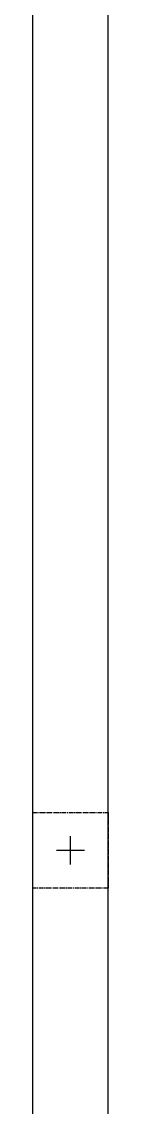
# Model space of a CAD drawing. Header units: millimetres. Extents: x 2519235 to 7246330, y 25937 to 201821.
# Drawn here: x 2634354 to 2634654, y 125948 to 130260 of the extents above; entities that cross this region are included whole.
import ezdxf

# ---------------------------------------------------------------- set-up
doc = ezdxf.new("R2010")
doc.units = ezdxf.units.MM
doc.linetypes.add('Xref-PLAN-106.940$0$CENTER2', pattern=[28.575, 19.05, -3.175, 3.175, -3.175])
doc.layers.add('Xref-PLAN-106.940$0$_Beam', color=7, linetype='Continuous')
doc.layers.add('Xref-PLAN-106.940$0$_Col-B', color=7, linetype='Xref-PLAN-106.940$0$CENTER2')

# ---------------------------------------------------------------- blocks, each defined once
blk = doc.blocks.new('Xref-PLAN-106.940$0$_C300-300')
at = {"color": 7}
blk.add_lwpolyline([(-150, 0), (150, 0), (150, -300), (-150, -300)], close=True, dxfattribs=at)
at = {"layer": 'Defpoints', "color": 7}
for p, q in [((0, -94.1), (0, -205.9)), ((-55.9, -150), (55.9, -150))]:
    blk.add_line(p, q, dxfattribs=at)
blk = doc.blocks.new('Xref-PLAN-106.940')
at = {"layer": 'Xref-PLAN-106.940$0$_Beam', "color": 7}
for p, q in [((145669.2, 22958.4), (145669.2, 17298.4)), ((145969.2, 22958.4), (145969.2, 17298.4))]:
    blk.add_line(p, q, dxfattribs=at)
at = {"layer": 'Xref-PLAN-106.940$0$_Col-B', "color": 7}
blk.add_blockref('Xref-PLAN-106.940$0$_C300-300', (145819.2, 21025.3), dxfattribs=at)
blk = doc.blocks.new('A$C6d15e31b')
at = {"color": 7}
blk.add_blockref('Xref-PLAN-106.940', (-135619.3, -23258.4), dxfattribs=at)

msp = doc.modelspace()

# ---------------------------------------------------------------- block references
at = {"color": 7, "rotation": 180}
msp.add_blockref('A$C6d15e31b', (2644703.703, 124585.018), dxfattribs=at)

doc.saveas('drawing.dxf')
